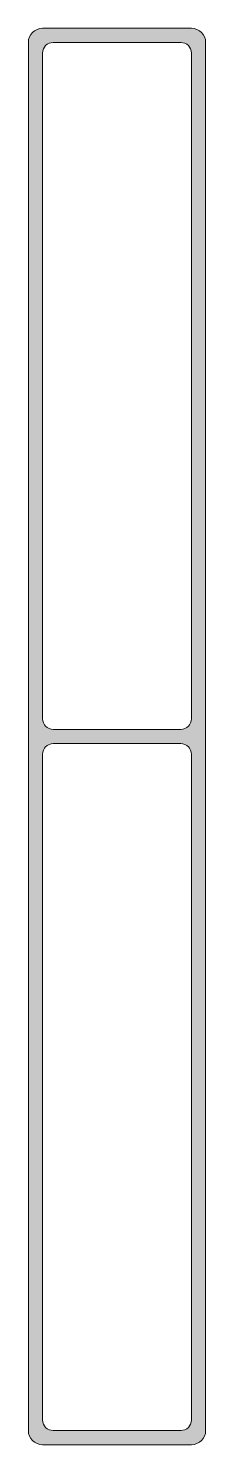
# Model space of a CAD drawing. Header units: metres. Extents: x -13 to 13, y -200 to 0.
import ezdxf

# ---------------------------------------------------------------- set-up
doc = ezdxf.new("R2010")
doc.units = ezdxf.units.M
doc.linetypes.add('Dash', pattern=[6.35, 3.175, -3.175])
doc.layers.add('A-DETL-GENF', color=92, linetype='Continuous', lineweight=18)
doc.layers.add('A-DETL-GENF-HDLN', color=1, linetype='Dash', lineweight=18)

# ---------------------------------------------------------------- blocks, each defined once
blk = doc.blocks.new('20 carrosserieprofiel - 25x200-1458057-00_0 Basismaterialen')
at = {"layer": 'A-DETL-GENF-HDLN', "linetype": 'Continuous'}
h = blk.add_hatch(color=256, dxfattribs=at)
h.paths.add_polyline_path([(-10.5, -200), (10.5, -200), (11.02, -199.93), (11.5, -199.73), (11.91, -199.41), (12.23, -199), (12.43, -198.52), (12.5, -198), (12.5, -2), (12.43, -1.48), (12.23, -1), (11.91, -0.59), (11.5, -0.27), (11.02, -0.07), (10.5, 0), (-10.5, 0), (-11.02, -0.07), (-11.5, -0.27), (-11.91, -0.59), (-12.23, -1), (-12.43, -1.48), (-12.5, -2), (-12.5, -198), (-12.43, -198.52), (-12.23, -199), (-11.91, -199.41), (-11.5, -199.73), (-11.02, -199.93)])
h.paths.add_polyline_path([(-9, -198), (-9.39, -197.95), (-9.75, -197.8), (-10.06, -197.56), (-10.3, -197.25), (-10.45, -196.89), (-10.5, -196.5), (-10.45, -102.11), (-10.3, -101.75), (-10.06, -101.44), (-9.75, -101.2), (-9.39, -101.05), (-9, -101), (9.39, -101.05), (9.75, -101.2), (10.06, -101.44), (10.3, -101.75), (10.45, -102.11), (10.5, -102.5), (10.45, -196.89), (10.3, -197.25), (10.06, -197.56), (9.75, -197.8), (9.39, -197.95), (9, -198)])
h.paths.add_polyline_path([(9, -99), (-9.39, -98.95), (-9.75, -98.8), (-10.06, -98.56), (-10.3, -98.25), (-10.45, -97.89), (-10.5, -97.5), (-10.45, -3.11), (-10.3, -2.75), (-10.06, -2.44), (-9.75, -2.2), (-9.39, -2.05), (-9, -2), (9.39, -2.05), (9.75, -2.2), (10.06, -2.44), (10.3, -2.75), (10.45, -3.11), (10.5, -3.5), (10.45, -97.89), (10.3, -98.25), (10.06, -98.56), (9.75, -98.8), (9.39, -98.95)])
at = {"layer": 'A-DETL-GENF'}
for p, q in [((10.5, 0), (-10.5, 0)), ((-12.5, -2), (-12.5, -198)), ((-9, -2), (9, -2)), ((-10.5, -97.5), (-10.5, -3.5)), ((10.5, -3.5), (10.5, -97.5)), ((12.5, -198), (12.5, -2)), ((9, -99), (-9, -99)), ((-9, -101), (9, -101)), ((-10.5, -196.5), (-10.5, -102.5)), ((10.5, -102.5), (10.5, -196.5)), ((9, -198), (-9, -198)), ((-10.5, -200), (10.5, -200))]:
    blk.add_line(p, q, dxfattribs=at)
for centre, radius, start, end in [((10.5, -2), 2, 360, 90), ((-10.5, -2), 2, 90, 180), ((-9, -3.5), 1.5, 90, 180), ((9, -3.5), 1.5, 0, 90), ((-9, -97.5), 1.5, 180, 270), ((9, -97.5), 1.5, 270, 0), ((-9, -102.5), 1.5, 90, 180), ((9, -102.5), 1.5, 360, 90), ((-10.5, -198), 2, 180, 270), ((-9, -196.5), 1.5, 180, 270), ((9, -196.5), 1.5, 270, 0), ((10.5, -198), 2, 270, 0)]:
    blk.add_arc(centre, radius, start, end, dxfattribs=at)

msp = doc.modelspace()

# ---------------------------------------------------------------- block references
msp.add_blockref('20 carrosserieprofiel - 25x200-1458057-00_0 Basismaterialen', (0, 0))

doc.saveas('drawing.dxf')
